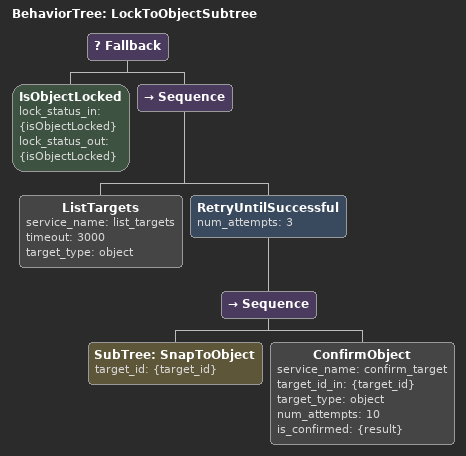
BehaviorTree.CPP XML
<root BTCPP_format="4">
    <BehaviorTree ID="LockToObjectSubtree">
        <Fallback>
            <IsObjectLocked lock_status_in= "{isObjectLocked}"
                            lock_status_out="{isObjectLocked}"/>
            <Sequence>
                <ListTargets service_name="list_targets"
                             timeout="3000"
                             target_type="object"/>
                <RetryUntilSuccessful num_attempts="3">
                    <Sequence>
                        <SubTree ID="SnapToObject" target_id="{target_id}"/>
                        <ConfirmObject  service_name="confirm_target"
                                        target_id_in="{target_id}"
                                        target_type="object"
                                        num_attempts="10"
                                        is_confirmed="{result}"/>
                    </Sequence>
                </RetryUntilSuccessful>
            </Sequence>
        </Fallback>
    </BehaviorTree>
</root>
